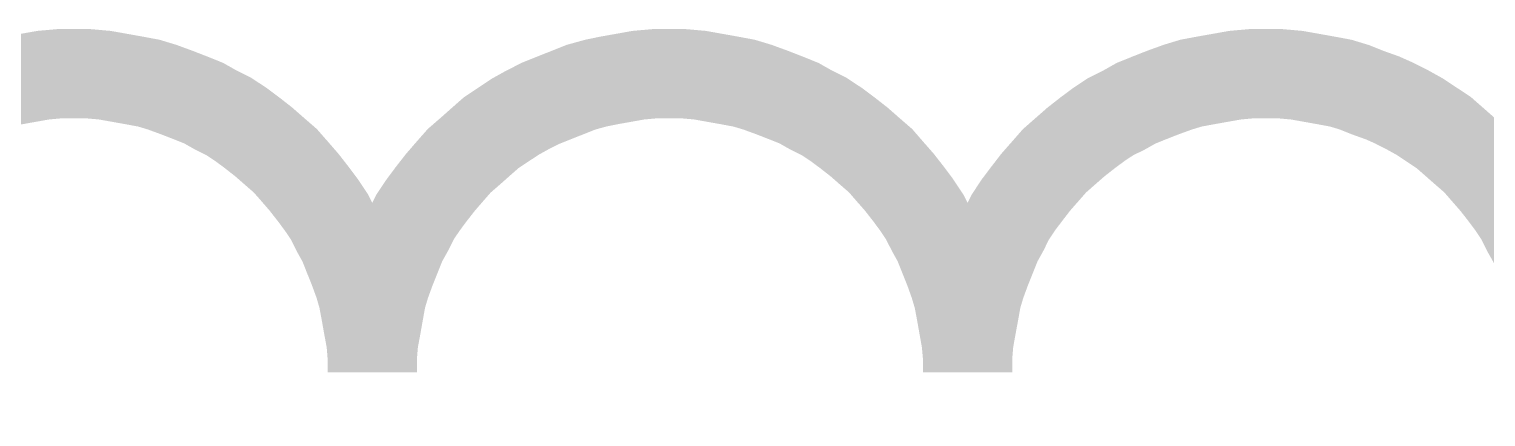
# Model space of a CAD drawing. Header units: inches. Extents: x 0 to 841, y 0 to 594.
# Drawn here: x 297.13 to 309.36, y 552.12 to 555.37 of the extents above; entities that cross this region are included whole.
import ezdxf

# ---------------------------------------------------------------- set-up
doc = ezdxf.new("R2010")
doc.units = ezdxf.units.IN
doc.layers.add('Sheet', color=255, linetype='Continuous')

msp = doc.modelspace()

# ---------------------------------------------------------------- linework, layer by layer
at = {"layer": 'Sheet'}
for points in [[(297.51, 555, 0.749, 0.749, 0), (297.386, 555, 0.749, 0.749, 0), (297.252, 554.988, 0.749, 0.749, 0), (297.128, 554.966, 0.749, 0.749, 0), (297.005, 554.944, 0.749, 0.749, 0), (296.881, 554.921, 0.749, 0.749, 0), (296.769, 554.887, 0.749, 0.749, 0), (296.656, 554.842, 0.749, 0.749, 0)], [(300.014, 552.495, 0.749, 0.749, 0), (300.014, 552.619, 0.749, 0.749, 0), (300.003, 552.754, 0.749, 0.749, 0), (299.98, 552.877, 0.749, 0.749, 0), (299.958, 553.001, 0.749, 0.749, 0), (299.935, 553.124, 0.749, 0.749, 0), (299.902, 553.237, 0.749, 0.749, 0), (299.857, 553.36, 0.749, 0.749, 0), (299.812, 553.472, 0.749, 0.749, 0), (299.767, 553.585, 0.749, 0.749, 0), (299.711, 553.686, 0.749, 0.749, 0), (299.655, 553.798, 0.749, 0.749, 0), (299.587, 553.899, 0.749, 0.749, 0), (299.52, 553.989, 0.749, 0.749, 0), (299.441, 554.09, 0.749, 0.749, 0), (299.363, 554.18, 0.749, 0.749, 0), (299.284, 554.27, 0.749, 0.749, 0), (299.194, 554.348, 0.749, 0.749, 0), (299.104, 554.427, 0.749, 0.749, 0), (299.003, 554.506, 0.749, 0.749, 0), (298.913, 554.573, 0.749, 0.749, 0), (298.812, 554.64, 0.749, 0.749, 0), (298.7, 554.696, 0.749, 0.749, 0), (298.599, 554.753, 0.749, 0.749, 0), (298.487, 554.798, 0.749, 0.749, 0), (298.374, 554.842, 0.749, 0.749, 0), (298.251, 554.887, 0.749, 0.749, 0), (298.139, 554.921, 0.749, 0.749, 0), (298.015, 554.944, 0.749, 0.749, 0), (297.892, 554.966, 0.749, 0.749, 0), (297.768, 554.988, 0.749, 0.749, 0), (297.633, 555, 0.749, 0.749, 0), (297.51, 555, 0.749, 0.749, 0)], [(302.507, 555, 0.749, 0.749, 0), (302.383, 555, 0.749, 0.749, 0), (302.248, 554.988, 0.749, 0.749, 0), (302.125, 554.966, 0.749, 0.749, 0), (302.001, 554.944, 0.749, 0.749, 0), (301.889, 554.921, 0.749, 0.749, 0), (301.766, 554.887, 0.749, 0.749, 0), (301.653, 554.842, 0.749, 0.749, 0), (301.541, 554.798, 0.749, 0.749, 0), (301.429, 554.753, 0.749, 0.749, 0), (301.316, 554.696, 0.749, 0.749, 0), (301.215, 554.64, 0.749, 0.749, 0), (301.114, 554.573, 0.749, 0.749, 0), (301.013, 554.506, 0.749, 0.749, 0), (300.923, 554.427, 0.749, 0.749, 0), (300.834, 554.348, 0.749, 0.749, 0), (300.744, 554.27, 0.749, 0.749, 0), (300.665, 554.18, 0.749, 0.749, 0), (300.587, 554.09, 0.749, 0.749, 0), (300.508, 553.989, 0.749, 0.749, 0), (300.441, 553.899, 0.749, 0.749, 0), (300.373, 553.798, 0.749, 0.749, 0), (300.317, 553.686, 0.749, 0.749, 0), (300.261, 553.585, 0.749, 0.749, 0), (300.216, 553.472, 0.749, 0.749, 0), (300.171, 553.36, 0.749, 0.749, 0), (300.126, 553.237, 0.749, 0.749, 0), (300.092, 553.124, 0.749, 0.749, 0), (300.07, 553.001, 0.749, 0.749, 0), (300.048, 552.877, 0.749, 0.749, 0), (300.025, 552.754, 0.749, 0.749, 0), (300.014, 552.619, 0.749, 0.749, 0), (300.014, 552.495, 0.749, 0.749, 0)], [(305.011, 552.495, 0.749, 0.749, 0), (305.011, 552.619, 0.749, 0.749, 0), (304.999, 552.754, 0.749, 0.749, 0), (304.977, 552.877, 0.749, 0.749, 0), (304.955, 553.001, 0.749, 0.749, 0), (304.932, 553.124, 0.749, 0.749, 0), (304.898, 553.237, 0.749, 0.749, 0), (304.854, 553.36, 0.749, 0.749, 0), (304.809, 553.472, 0.749, 0.749, 0), (304.764, 553.585, 0.749, 0.749, 0), (304.708, 553.686, 0.749, 0.749, 0), (304.651, 553.798, 0.749, 0.749, 0), (304.584, 553.899, 0.749, 0.749, 0), (304.517, 553.989, 0.749, 0.749, 0), (304.438, 554.09, 0.749, 0.749, 0), (304.359, 554.18, 0.749, 0.749, 0), (304.281, 554.27, 0.749, 0.749, 0), (304.191, 554.348, 0.749, 0.749, 0), (304.101, 554.427, 0.749, 0.749, 0), (304, 554.506, 0.749, 0.749, 0), (303.91, 554.573, 0.749, 0.749, 0), (303.809, 554.64, 0.749, 0.749, 0), (303.697, 554.696, 0.749, 0.749, 0), (303.596, 554.753, 0.749, 0.749, 0), (303.484, 554.798, 0.749, 0.749, 0), (303.371, 554.842, 0.749, 0.749, 0), (303.248, 554.887, 0.749, 0.749, 0), (303.135, 554.921, 0.749, 0.749, 0), (303.012, 554.944, 0.749, 0.749, 0), (302.888, 554.966, 0.749, 0.749, 0), (302.765, 554.988, 0.749, 0.749, 0), (302.63, 555, 0.749, 0.749, 0), (302.507, 555, 0.749, 0.749, 0)], [(307.515, 555, 0.749, 0.749, 0), (307.391, 555, 0.749, 0.749, 0), (307.257, 554.988, 0.749, 0.749, 0), (307.133, 554.966, 0.749, 0.749, 0), (307.009, 554.944, 0.749, 0.749, 0), (306.886, 554.921, 0.749, 0.749, 0), (306.774, 554.887, 0.749, 0.749, 0), (306.65, 554.842, 0.749, 0.749, 0), (306.538, 554.798, 0.749, 0.749, 0), (306.426, 554.753, 0.749, 0.749, 0), (306.325, 554.696, 0.749, 0.749, 0), (306.212, 554.64, 0.749, 0.749, 0), (306.111, 554.573, 0.749, 0.749, 0), (306.021, 554.506, 0.749, 0.749, 0), (305.92, 554.427, 0.749, 0.749, 0), (305.83, 554.348, 0.749, 0.749, 0), (305.741, 554.27, 0.749, 0.749, 0), (305.662, 554.18, 0.749, 0.749, 0), (305.583, 554.09, 0.749, 0.749, 0), (305.505, 553.989, 0.749, 0.749, 0), (305.437, 553.899, 0.749, 0.749, 0), (305.37, 553.798, 0.749, 0.749, 0), (305.314, 553.686, 0.749, 0.749, 0), (305.258, 553.585, 0.749, 0.749, 0), (305.213, 553.472, 0.749, 0.749, 0), (305.168, 553.36, 0.749, 0.749, 0), (305.123, 553.237, 0.749, 0.749, 0), (305.089, 553.124, 0.749, 0.749, 0), (305.067, 553.001, 0.749, 0.749, 0), (305.044, 552.877, 0.749, 0.749, 0), (305.022, 552.754, 0.749, 0.749, 0), (305.011, 552.619, 0.749, 0.749, 0), (305.011, 552.495, 0.749, 0.749, 0)], [(309.761, 553.585, 0.749, 0.749, 0), (309.704, 553.686, 0.749, 0.749, 0), (309.648, 553.798, 0.749, 0.749, 0), (309.581, 553.899, 0.749, 0.749, 0), (309.514, 553.989, 0.749, 0.749, 0), (309.435, 554.09, 0.749, 0.749, 0), (309.356, 554.18, 0.749, 0.749, 0), (309.278, 554.27, 0.749, 0.749, 0), (309.188, 554.348, 0.749, 0.749, 0), (309.098, 554.427, 0.749, 0.749, 0), (309.008, 554.506, 0.749, 0.749, 0), (308.907, 554.573, 0.749, 0.749, 0), (308.806, 554.64, 0.749, 0.749, 0), (308.705, 554.696, 0.749, 0.749, 0), (308.593, 554.753, 0.749, 0.749, 0), (308.492, 554.798, 0.749, 0.749, 0), (308.368, 554.842, 0.749, 0.749, 0), (308.256, 554.887, 0.749, 0.749, 0), (308.144, 554.921, 0.749, 0.749, 0), (308.02, 554.944, 0.749, 0.749, 0), (307.897, 554.966, 0.749, 0.749, 0), (307.773, 554.988, 0.749, 0.749, 0), (307.638, 555, 0.749, 0.749, 0), (307.515, 555, 0.749, 0.749, 0)], [(300.014, 552.495, 0.749, 0.749, 0), (300.014, 552.495, 0.749, 0.749, 0), (300.014, 552.495, 0.749, 0.749, 0), (300.014, 552.495, 0.749, 0.749, 0), (300.014, 552.495, 0.749, 0.749, 0), (300.014, 552.495, 0.749, 0.749, 0), (300.014, 552.495, 0.749, 0.749, 0), (300.014, 552.495, 0.749, 0.749, 0), (300.014, 552.495, 0.749, 0.749, 0), (300.014, 552.495, 0.749, 0.749, 0), (300.014, 552.495, 0.749, 0.749, 0), (300.014, 552.495, 0.749, 0.749, 0), (300.014, 552.495, 0.749, 0.749, 0), (300.014, 552.495, 0.749, 0.749, 0), (300.014, 552.495, 0.749, 0.749, 0), (300.014, 552.495, 0.749, 0.749, 0), (300.014, 552.495, 0.749, 0.749, 0), (300.014, 552.495, 0.749, 0.749, 0), (300.014, 552.495, 0.749, 0.749, 0), (300.014, 552.495, 0.749, 0.749, 0), (300.014, 552.495, 0.749, 0.749, 0), (300.014, 552.495, 0.749, 0.749, 0), (300.014, 552.495, 0.749, 0.749, 0), (300.014, 552.495, 0.749, 0.749, 0), (300.014, 552.495, 0.749, 0.749, 0), (300.014, 552.495, 0.749, 0.749, 0), (300.014, 552.495, 0.749, 0.749, 0), (300.014, 552.495, 0.749, 0.749, 0), (300.014, 552.495, 0.749, 0.749, 0), (300.014, 552.495, 0.749, 0.749, 0), (300.014, 552.495, 0.749, 0.749, 0), (300.014, 552.495, 0.749, 0.749, 0), (300.014, 552.495, 0.749, 0.749, 0)], [(305.011, 552.495, 0.749, 0.749, 0), (305.011, 552.495, 0.749, 0.749, 0), (305.011, 552.495, 0.749, 0.749, 0), (305.011, 552.495, 0.749, 0.749, 0), (305.011, 552.495, 0.749, 0.749, 0), (305.011, 552.495, 0.749, 0.749, 0), (305.011, 552.495, 0.749, 0.749, 0), (305.011, 552.495, 0.749, 0.749, 0), (305.011, 552.495, 0.749, 0.749, 0), (305.011, 552.495, 0.749, 0.749, 0), (305.011, 552.495, 0.749, 0.749, 0), (305.011, 552.495, 0.749, 0.749, 0), (305.011, 552.495, 0.749, 0.749, 0), (305.011, 552.495, 0.749, 0.749, 0), (305.011, 552.495, 0.749, 0.749, 0), (305.011, 552.495, 0.749, 0.749, 0), (305.011, 552.495, 0.749, 0.749, 0), (305.011, 552.495, 0.749, 0.749, 0), (305.011, 552.495, 0.749, 0.749, 0), (305.011, 552.495, 0.749, 0.749, 0), (305.011, 552.495, 0.749, 0.749, 0), (305.011, 552.495, 0.749, 0.749, 0), (305.011, 552.495, 0.749, 0.749, 0), (305.011, 552.495, 0.749, 0.749, 0), (305.011, 552.495, 0.749, 0.749, 0), (305.011, 552.495, 0.749, 0.749, 0), (305.011, 552.495, 0.749, 0.749, 0), (305.011, 552.495, 0.749, 0.749, 0), (305.011, 552.495, 0.749, 0.749, 0), (305.011, 552.495, 0.749, 0.749, 0), (305.011, 552.495, 0.749, 0.749, 0), (305.011, 552.495, 0.749, 0.749, 0), (305.011, 552.495, 0.749, 0.749, 0)]]:
    msp.add_lwpolyline(points, format="xyseb", dxfattribs=at)

doc.saveas('drawing.dxf')
